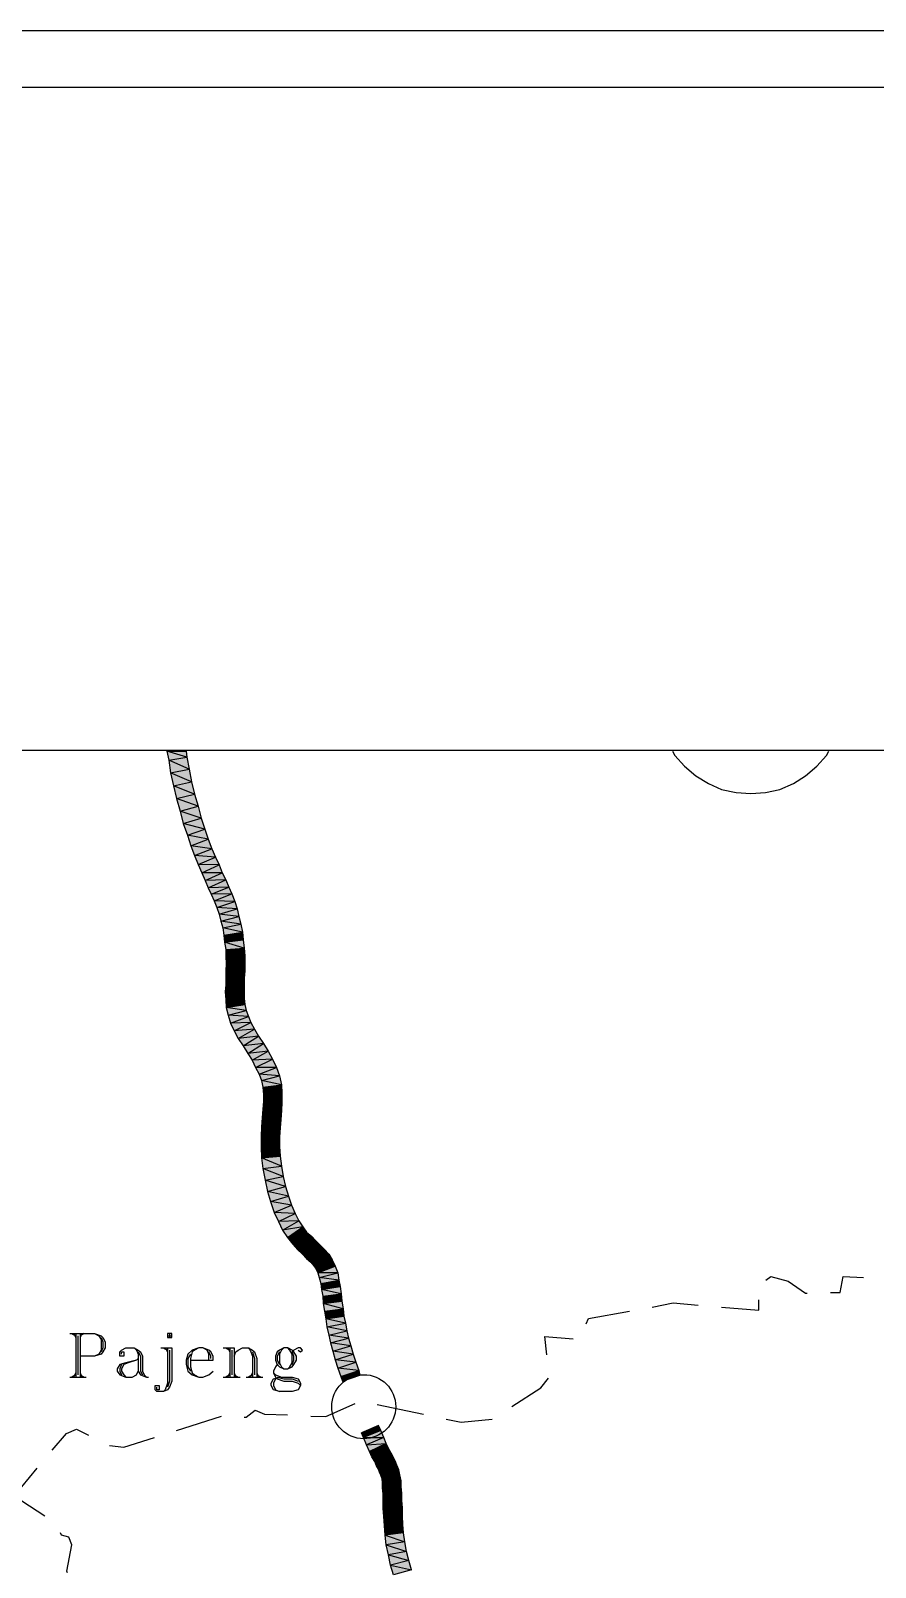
# Model space of a CAD drawing. Header units: millimetres. Extents: x 658 to 813, y 806 to 883.
# Drawn here: x 797.04 to 801.32, y 862.86 to 870.66 of the extents above; entities that cross this region are included whole.
import ezdxf

# ---------------------------------------------------------------- set-up
doc = ezdxf.new("R2010")
doc.units = ezdxf.units.MM
doc.header["$LTSCALE"] = 0.1
doc.linetypes.add('atContinuous2', pattern=[0])
for name, color, linetype in [('BANTU 1', 7, 'Continuous'), ('BATKAB', 7, 'Continuous'), ('KLEKTOR2', 7, 'Continuous'), ('LINK NAS BARU', 7, 'Continuous'), ('new', 255, 'Continuous'), ('SYMBOL', 7, 'Continuous'), ('TEXT', 8, 'Continuous'), ('zat_Mask_solid', 7, 'Continuous')]:
    doc.layers.add(name, color=color, linetype=linetype)

# ---------------------------------------------------------------- blocks, each defined once
blk = doc.blocks.new('LOKASI')
blk.add_lwpolyline([(20620.645, 3407.919), (20678.101, 3407.919), (20678.101, 3448.549), (20620.645, 3448.549)], close=True)
at = {"color": 7}
blk.add_lwpolyline([(20621.16, 3448.013), (20677.586, 3448.013), (20677.586, 3408.455), (20621.16, 3408.455)], close=True, dxfattribs=at)

msp = doc.modelspace()

# ---------------------------------------------------------------- hatches: boundary and pattern name
at = {"layer": 'KLEKTOR2'}
h = msp.add_hatch(color=7, dxfattribs=at)
h.paths.add_polyline_path([(797.7382, 866.9564), (797.8294, 866.9716), (797.729, 867.002)])
h.paths.add_polyline_path([(797.8294, 866.9716), (797.729, 867.002), (797.8263, 867.002)], flags=17)
h = msp.add_hatch(color=7, dxfattribs=at)
h.paths.add_polyline_path([(798.03, 865.9228), (798.1243, 865.9228), (798.027, 865.9593)], flags=16)
h.paths.add_polyline_path([(798.1243, 865.9228), (798.027, 865.9593), (798.1243, 865.9623)])
h = msp.add_hatch(color=7, dxfattribs=at)
h.paths.add_polyline_path([(798.027, 865.8894), (798.1243, 865.8863), (798.03, 865.9228)])
h.paths.add_polyline_path([(798.1243, 865.8863), (798.03, 865.9228), (798.1243, 865.9228)], flags=17)
h = msp.add_hatch(color=7, dxfattribs=at)
h.paths.add_polyline_path([(798.027, 865.8529), (798.1212, 865.8498), (798.027, 865.8894)], flags=17)
h.paths.add_polyline_path([(798.1212, 865.8498), (798.027, 865.8894), (798.1243, 865.8863)])
h = msp.add_hatch(color=7, dxfattribs=at)
h.paths.add_polyline_path([(798.027, 865.8164), (798.1212, 865.8134), (798.027, 865.8529)], flags=17)
h.paths.add_polyline_path([(798.1212, 865.8134), (798.027, 865.8529), (798.1212, 865.8498)], flags=17)
h = msp.add_hatch(color=7, dxfattribs=at)
h.paths.add_polyline_path([(798.0239, 865.7799), (798.1212, 865.7799), (798.027, 865.8164)])
h.paths.add_polyline_path([(798.1212, 865.7799), (798.027, 865.8164), (798.1212, 865.8134)], flags=17)
h = msp.add_hatch(color=7, dxfattribs=at)
h.paths.add_polyline_path([(798.027, 865.7404), (798.1212, 865.7465), (798.0239, 865.7799)])
h.paths.add_polyline_path([(798.1212, 865.7465), (798.0239, 865.7799), (798.1212, 865.7799)], flags=17)
h = msp.add_hatch(color=7, dxfattribs=at)
h.paths.add_polyline_path([(798.2185, 865.2236), (798.3127, 865.2205), (798.2185, 865.2601)], flags=17)
h.paths.add_polyline_path([(798.3127, 865.2205), (798.2185, 865.2601), (798.3127, 865.2661)])
h = msp.add_hatch(color=7, dxfattribs=at)
h.paths.add_polyline_path([(798.2063, 864.9925), (798.3006, 864.9956), (798.2063, 865.0473)])
h.paths.add_polyline_path([(798.3006, 864.9956), (798.2063, 865.0473), (798.3006, 865.0442)], flags=17)
for points in [[(798.3036, 864.9469), (798.2063, 864.9925), (798.3006, 864.9956)], [(798.2094, 864.9378), (798.3036, 864.9469), (798.2063, 864.9925)], [(798.3097, 864.8953), (798.2094, 864.9378), (798.3036, 864.9469)], [(798.2155, 864.8831), (798.3097, 864.8953), (798.2094, 864.9378)], [(798.3188, 864.8436), (798.2155, 864.8831), (798.3097, 864.8953)], [(798.2276, 864.8253), (798.3188, 864.8436), (798.2155, 864.8831)], [(798.331, 864.7919), (798.2276, 864.8253), (798.3188, 864.8436)], [(798.2398, 864.7676), (798.331, 864.7919), (798.2276, 864.8253)], [(798.3462, 864.7433), (798.2398, 864.7676), (798.331, 864.7919)], [(798.255, 864.7159), (798.3462, 864.7433), (798.2398, 864.7676)], [(798.3614, 864.6977), (798.255, 864.7159), (798.3462, 864.7433)], [(798.2732, 864.6612), (798.3614, 864.6977), (798.255, 864.7159)], [(798.3796, 864.6551), (798.2732, 864.6612), (798.3614, 864.6977)], [(798.2945, 864.6156), (798.3796, 864.6551), (798.2732, 864.6612)], [(798.3979, 864.6186), (798.2945, 864.6156), (798.3796, 864.6551)], [(798.3158, 864.57), (798.3979, 864.6186), (798.2945, 864.6156)], [(798.4191, 864.5882), (798.3158, 864.57), (798.3979, 864.6186)], [(798.3401, 864.5335), (798.4191, 864.5882), (798.3158, 864.57)], [(798.4374, 864.5609), (798.3401, 864.5335), (798.4191, 864.5882)], [(798.3675, 864.5001), (798.4374, 864.5609), (798.3401, 864.5335)], [(798.4617, 864.5396), (798.3675, 864.5001), (798.4374, 864.5609)], [(798.3918, 864.4727), (798.4617, 864.5396), (798.3675, 864.5001)], [(798.483, 864.5183), (798.3918, 864.4727), (798.4617, 864.5396)], [(798.4161, 864.4484), (798.483, 864.5183), (798.3918, 864.4727)], [(798.5043, 864.497), (798.4161, 864.4484), (798.483, 864.5183)], [(798.4374, 864.4271), (798.5043, 864.497), (798.4161, 864.4484)], [(798.5286, 864.4727), (798.4374, 864.4271), (798.5043, 864.497)], [(798.4587, 864.4089), (798.5286, 864.4727), (798.4374, 864.4271)], [(798.5499, 864.4484), (798.4587, 864.4089), (798.5286, 864.4727)], [(798.4739, 864.3906), (798.5499, 864.4484), (798.4587, 864.4089)], [(798.5681, 864.421), (798.4739, 864.3906), (798.5499, 864.4484)], [(798.486, 864.3724), (798.5681, 864.421), (798.4739, 864.3906)], [(798.5833, 864.3876), (798.486, 864.3724), (798.5681, 864.421)], [(798.4951, 864.3541), (798.5833, 864.3876), (798.486, 864.3724)], [(798.5955, 864.3541), (798.4951, 864.3541), (798.5833, 864.3876)], [(798.5012, 864.3298), (798.5955, 864.3541), (798.4951, 864.3541)], [(798.6015, 864.3177), (798.5012, 864.3298), (798.5955, 864.3541)], [(798.5103, 864.2994), (798.6015, 864.3177), (798.5012, 864.3298)], [(798.6076, 864.2842), (798.5103, 864.2994), (798.6015, 864.3177)], [(798.5134, 864.269), (798.6076, 864.2842), (798.5103, 864.2994)], [(798.6137, 864.2477), (798.5134, 864.269), (798.6076, 864.2842)], [(798.5195, 864.2356), (798.6137, 864.2477), (798.5134, 864.269)], [(798.6167, 864.2112), (798.5195, 864.2356), (798.6137, 864.2477)], [(798.5225, 864.1991), (798.6167, 864.2112), (798.5195, 864.2356)], [(798.6228, 864.1717), (798.5225, 864.1991), (798.6167, 864.2112)], [(798.5286, 864.1596), (798.6228, 864.1717), (798.5225, 864.1991)], [(798.6259, 864.1352), (798.5286, 864.1596), (798.6228, 864.1717)], [(798.5347, 864.12), (798.6259, 864.1352), (798.5286, 864.1596)], [(798.635, 864.0988), (798.5347, 864.12), (798.6259, 864.1352)], [(798.5407, 864.0805), (798.635, 864.0988), (798.5347, 864.12)], [(798.6411, 864.0592), (798.5407, 864.0805), (798.635, 864.0988)], [(798.5499, 864.038), (798.6411, 864.0592), (798.5407, 864.0805)], [(798.6502, 864.0228), (798.5499, 864.038), (798.6411, 864.0592)], [(798.559, 863.9984), (798.6502, 864.0228), (798.5499, 864.038)], [(798.6623, 863.9832), (798.559, 863.9984), (798.6502, 864.0228)], [(798.5711, 863.9559), (798.6623, 863.9832), (798.559, 863.9984)], [(798.6745, 863.9407), (798.5711, 863.9559), (798.6623, 863.9832)], [(798.5833, 863.9133), (798.6745, 863.9407), (798.5711, 863.9559)], [(798.6867, 863.9012), (798.5833, 863.9133), (798.6745, 863.9407)], [(798.5955, 863.8708), (798.6867, 863.9012), (798.5833, 863.9133)], [(798.7019, 863.8586), (798.5955, 863.8708), (798.6867, 863.9012)], [(798.6107, 863.8282), (798.7019, 863.8586), (798.5955, 863.8708)], [(798.7079, 863.8343), (798.6107, 863.8282), (798.7019, 863.8586)], [(798.6198, 863.8039), (798.7079, 863.8343), (798.6107, 863.8282)], [(798.8022, 863.5789), (798.7171, 863.5424), (798.8143, 863.5546)], [(798.7171, 863.5424), (798.8143, 863.5546), (798.7262, 863.5181)], [(798.8143, 863.5546), (798.7262, 863.5181), (798.8295, 863.5181)], [(798.7262, 863.5181), (798.8295, 863.5181), (798.7414, 863.4816)], [(798.8295, 863.5181), (798.7414, 863.4816), (798.8417, 863.4877)], [(798.7414, 863.4816), (798.8417, 863.4877), (798.7566, 863.4482)], [(798.8417, 863.4877), (798.7566, 863.4482), (798.8539, 863.4634)], [(798.7566, 863.4482), (798.8539, 863.4634), (798.7687, 863.4208)], [(798.8539, 863.4634), (798.7687, 863.4208), (798.866, 863.4391)], [(798.7687, 863.4208), (798.866, 863.4391), (798.7839, 863.3965)], [(798.866, 863.4391), (798.7839, 863.3965), (798.8782, 863.4178)], [(798.7839, 863.3965), (798.8782, 863.4178), (798.7931, 863.3752)], [(798.8782, 863.4178), (798.7931, 863.3752), (798.8873, 863.3996)], [(798.7931, 863.3752), (798.8873, 863.3996), (798.8022, 863.357)], [(798.8873, 863.3996), (798.8022, 863.357), (798.8964, 863.3783)], [(798.8022, 863.357), (798.8964, 863.3783), (798.8083, 863.3418)], [(798.8964, 863.3783), (798.8083, 863.3418), (798.9055, 863.354)], [(798.8083, 863.3418), (798.9055, 863.354), (798.8143, 863.3266)], [(798.9055, 863.354), (798.8143, 863.3266), (798.9116, 863.3296)], [(798.8143, 863.3266), (798.9116, 863.3296), (798.8204, 863.3084)], [(798.9116, 863.3296), (798.8204, 863.3084), (798.9177, 863.2992)], [(798.8204, 863.3084), (798.9177, 863.2992), (798.8235, 863.2901)], [(798.9177, 863.2992), (798.8235, 863.2901), (798.9177, 863.2688)], [(798.8235, 863.2901), (798.9177, 863.2688), (798.8235, 863.2628)], [(798.9177, 863.2688), (798.8235, 863.2628), (798.9207, 863.2354)], [(798.8235, 863.2628), (798.9207, 863.2354), (798.8265, 863.2324)], [(798.9207, 863.2354), (798.8265, 863.2324), (798.9207, 863.1989)], [(798.8265, 863.2324), (798.9207, 863.1989), (798.8265, 863.1959)], [(798.9207, 863.1989), (798.8265, 863.1959), (798.9238, 863.1624)], [(798.8265, 863.1959), (798.9238, 863.1624), (798.8265, 863.1594)], [(798.9238, 863.1624), (798.8265, 863.1594), (798.9238, 863.1199)], [(798.8265, 863.1594), (798.9238, 863.1199), (798.8295, 863.1168)], [(798.9238, 863.1199), (798.8295, 863.1168), (798.9268, 863.0773)], [(798.8295, 863.1168), (798.9268, 863.0773), (798.8326, 863.0712)], [(798.9268, 863.0773), (798.8326, 863.0712), (798.9299, 863.0347)], [(798.8326, 863.0712), (798.9299, 863.0347), (798.8356, 863.0226)], [(798.9299, 863.0347), (798.8356, 863.0226), (798.9359, 862.9891)], [(798.8356, 863.0226), (798.9359, 862.9891), (798.8417, 862.9739)], [(798.9359, 862.9891), (798.8417, 862.9739), (798.9451, 862.9405)], [(798.8417, 862.9739), (798.9451, 862.9405), (798.8539, 862.9223)], [(798.9451, 862.9405), (798.8539, 862.9223), (798.9572, 862.8949)], [(798.8539, 862.9223), (798.9572, 862.8949), (798.863, 862.8706)], [(798.9572, 862.8949), (798.863, 862.8706), (798.9694, 862.8463)], [(798.863, 862.8706), (798.9694, 862.8463), (798.8782, 862.8219)]]:
    msp.add_hatch(color=7, dxfattribs=at).paths.add_polyline_path(points)
at = {"layer": 'zat_Mask_solid'}
for points in [[(797.8415, 866.9108), (797.7382, 866.9564), (797.8294, 866.9716)], [(797.7473, 866.8926), (797.8415, 866.9108), (797.7382, 866.9564)], [(797.8537, 866.847), (797.7473, 866.8926), (797.8415, 866.9108)], [(797.7625, 866.8257), (797.8537, 866.847), (797.7473, 866.8926)], [(797.8689, 866.7831), (797.7625, 866.8257), (797.8537, 866.847)], [(797.7777, 866.7619), (797.8689, 866.7831), (797.7625, 866.8257)], [(797.8871, 866.7223), (797.7777, 866.7619), (797.8689, 866.7831)], [(797.7959, 866.698), (797.8871, 866.7223), (797.7777, 866.7619)], [(797.9023, 866.6615), (797.7959, 866.698), (797.8871, 866.7223)], [(797.8111, 866.6342), (797.9023, 866.6615), (797.7959, 866.698)], [(797.9206, 866.6068), (797.8111, 866.6342), (797.9023, 866.6615)], [(797.8324, 866.5764), (797.9206, 866.6068), (797.8111, 866.6342)], [(797.9388, 866.5551), (797.8324, 866.5764), (797.9206, 866.6068)], [(797.8507, 866.5217), (797.9388, 866.5551), (797.8324, 866.5764)], [(797.9571, 866.5065), (797.8507, 866.5217), (797.9388, 866.5551)], [(797.8689, 866.473), (797.9571, 866.5065), (797.8507, 866.5217)], [(797.9753, 866.4639), (797.8689, 866.473), (797.9571, 866.5065)], [(797.8871, 866.4274), (797.9753, 866.4639), (797.8689, 866.473)], [(797.9935, 866.4244), (797.8871, 866.4274), (797.9753, 866.4639)], [(797.9054, 866.3849), (797.9935, 866.4244), (797.8871, 866.4274)], [(798.0087, 866.3849), (797.9054, 866.3849), (797.9935, 866.4244)], [(797.9236, 866.3454), (798.0087, 866.3849), (797.9054, 866.3849)], [(798.027, 866.3484), (797.9236, 866.3454), (798.0087, 866.3849)], [(797.9388, 866.3089), (798.027, 866.3484), (797.9236, 866.3454)], [(798.0422, 866.3119), (797.9388, 866.3089), (798.027, 866.3484)], [(797.954, 866.2754), (798.0422, 866.3119), (797.9388, 866.3089)], [(798.0574, 866.2785), (797.954, 866.2754), (798.0422, 866.3119)], [(797.9692, 866.242), (798.0574, 866.2785), (797.954, 866.2754)], [(798.0726, 866.239), (797.9692, 866.242), (798.0574, 866.2785)], [(797.9814, 866.2086), (798.0726, 866.239), (797.9692, 866.242)], [(798.0847, 866.2025), (797.9814, 866.2086), (798.0726, 866.239)], [(797.9935, 866.1751), (798.0847, 866.2025), (797.9814, 866.2086)], [(798.0939, 866.163), (797.9935, 866.1751), (798.0847, 866.2025)], [(798.0027, 866.1386), (798.0939, 866.163), (797.9935, 866.1751)], [(798.103, 866.1234), (798.0027, 866.1386), (798.0939, 866.163)], [(798.0118, 866.1052), (798.103, 866.1234), (798.0027, 866.1386)], [(798.1121, 866.0839), (798.0118, 866.1052), (798.103, 866.1234)], [(798.0179, 866.0687), (798.1121, 866.0839), (798.0118, 866.1052)], [(798.1151, 866.0444), (798.0179, 866.0687), (798.1121, 866.0839)], [(798.0209, 866.0322), (798.1151, 866.0444), (798.0179, 866.0687)], [(798.1212, 866.0018), (798.0209, 866.0322), (798.1151, 866.0444)], [(798.027, 865.9958), (798.1212, 866.0018), (798.0209, 866.0322)], [(798.1243, 865.9623), (798.027, 865.9958), (798.1212, 866.0018)], [(798.027, 865.9593), (798.1243, 865.9623), (798.027, 865.9958)], [(798.1243, 865.7161), (798.027, 865.7404), (798.1212, 865.7465)], [(798.03, 865.7009), (798.1243, 865.7161), (798.027, 865.7404)], [(798.1303, 865.6857), (798.03, 865.7009), (798.1243, 865.7161)], [(798.0391, 865.6614), (798.1303, 865.6857), (798.03, 865.7009)], [(798.1425, 865.6553), (798.0391, 865.6614), (798.1303, 865.6857)], [(798.0513, 865.6218), (798.1425, 865.6553), (798.0391, 865.6614)], [(798.1547, 865.6249), (798.0513, 865.6218), (798.1425, 865.6553)], [(798.0695, 865.5823), (798.1547, 865.6249), (798.0513, 865.6218)], [(798.1729, 865.5914), (798.0695, 865.5823), (798.1547, 865.6249)], [(798.0908, 865.5428), (798.1729, 865.5914), (798.0695, 865.5823)], [(798.1942, 865.555), (798.0908, 865.5428), (798.1729, 865.5914)], [(798.1151, 865.5063), (798.1942, 865.555), (798.0908, 865.5428)], [(798.2185, 865.5185), (798.1151, 865.5063), (798.1942, 865.555)], [(798.1395, 865.4668), (798.2185, 865.5185), (798.1151, 865.5063)], [(798.2428, 865.479), (798.1395, 865.4668), (798.2185, 865.5185)], [(798.1607, 865.4333), (798.2428, 865.479), (798.1395, 865.4668)], [(798.2641, 865.4394), (798.1607, 865.4333), (798.2428, 865.479)], [(798.179, 865.3969), (798.2641, 865.4394), (798.1607, 865.4333)], [(798.2854, 865.3969), (798.179, 865.3969), (798.2641, 865.4394)], [(798.1972, 865.3634), (798.2854, 865.3969), (798.179, 865.3969)], [(798.3006, 865.3543), (798.1972, 865.3634), (798.2854, 865.3969)], [(798.2094, 865.33), (798.3006, 865.3543), (798.1972, 865.3634)], [(798.3097, 865.3087), (798.2094, 865.33), (798.3006, 865.3543)], [(798.2155, 865.2965), (798.3097, 865.3087), (798.2094, 865.33)], [(798.3127, 865.2661), (798.2155, 865.2965), (798.3097, 865.3087)], [(798.2185, 865.2601), (798.3127, 865.2661), (798.2155, 865.2965)], [(798.2124, 865.1415), (798.3067, 865.1324), (798.2155, 865.1841)], [(798.2155, 865.1841), (798.3097, 865.178), (798.2185, 865.2236)], [(798.3067, 865.1324), (798.2155, 865.1841), (798.3097, 865.178)], [(798.3097, 865.178), (798.2185, 865.2236), (798.3127, 865.2205)], [(798.2063, 865.0473), (798.3006, 865.0442), (798.2094, 865.0959)], [(798.2094, 865.0959), (798.3036, 865.0898), (798.2124, 865.1415)], [(798.3006, 865.0442), (798.2094, 865.0959), (798.3036, 865.0898)], [(798.3036, 865.0898), (798.2124, 865.1415), (798.3067, 865.1324)]]:
    msp.add_hatch(color=7, dxfattribs=at).paths.add_polyline_path(points)

# ---------------------------------------------------------------- linework, layer by layer
at = {"layer": 'BANTU 1', "color": 7}
msp.add_lwpolyline([(790.4998, 851.9933), (807.3782, 851.9933), (807.3782, 867.0051), (790.4998, 867.0051), (790.4998, 851.9933)], dxfattribs=at)
at = {"layer": 'BATKAB', "color": 7}
for points in [[(800.7691, 864.3177), (800.7934, 864.3359), (800.8816, 864.3116), (800.9697, 864.2508), (800.9789, 864.2508)], [(801.0974, 864.2538), (801.1461, 864.2538), (801.1613, 864.3359), (801.2646, 864.3298)], [(800.5441, 864.1808), (800.7326, 864.1656), (800.7326, 864.2173)], [(799.8571, 864.0957), (799.8692, 864.1231), (800.076, 864.1596)], [(800.1915, 864.1808), (800.2979, 864.2021), (800.4256, 864.19)], [(799.6564, 863.9376), (799.6473, 864.0319), (799.7902, 864.0197)], [(799.4801, 863.6762), (799.626, 863.7704), (799.6656, 863.8191)], [(798.4587, 863.6276), (798.5347, 863.6245), (798.6836, 863.6914)], [(798.7961, 863.6853), (799.0302, 863.6367)], [(797.7777, 863.5546), (798.0057, 863.6276)], [(798.1212, 863.6215), (798.1303, 863.6215), (798.1759, 863.658), (798.2246, 863.6367), (798.3401, 863.6336)], [(799.1457, 863.6124), (799.2217, 863.5972), (799.3798, 863.6124)], [(797.1454, 863.4543), (797.2183, 863.5394), (797.27, 863.5607), (797.3308, 863.5303)], [(797.4372, 863.4786), (797.5102, 863.4695), (797.6652, 863.5181)], [(796.9538, 863.2202), (797.0694, 863.3631)], [(797.1089, 863.1199), (796.9538, 863.2202)], [(797.2244, 862.8311), (797.2214, 862.8402), (797.2457, 862.9739), (797.2305, 863.0135), (797.194, 863.0226), (797.1879, 863.0347)]]:
    msp.add_lwpolyline(points, dxfattribs=at)
at = {"layer": 'KLEKTOR2', "color": 7}
for points in [[(797.7382, 866.9564), (797.8294, 866.9716), (797.729, 867.002), (797.7382, 866.9564)], [(797.8294, 866.9716), (797.729, 867.002), (797.8263, 867.002), (797.8294, 866.9716)], [(797.8415, 866.9108), (797.7382, 866.9564), (797.8294, 866.9716), (797.8415, 866.9108)], [(797.7473, 866.8926), (797.8415, 866.9108), (797.7382, 866.9564), (797.7473, 866.8926)], [(797.8537, 866.847), (797.7473, 866.8926), (797.8415, 866.9108), (797.8537, 866.847)], [(797.7625, 866.8257), (797.8537, 866.847), (797.7473, 866.8926), (797.7625, 866.8257)], [(797.8689, 866.7831), (797.7625, 866.8257), (797.8537, 866.847), (797.8689, 866.7831)], [(797.7777, 866.7619), (797.8689, 866.7831), (797.7625, 866.8257), (797.7777, 866.7619)], [(797.8871, 866.7223), (797.7777, 866.7619), (797.8689, 866.7831), (797.8871, 866.7223)], [(797.7959, 866.698), (797.8871, 866.7223), (797.7777, 866.7619), (797.7959, 866.698)], [(797.9023, 866.6615), (797.7959, 866.698), (797.8871, 866.7223), (797.9023, 866.6615)], [(797.8111, 866.6342), (797.9023, 866.6615), (797.7959, 866.698), (797.8111, 866.6342)], [(797.9206, 866.6068), (797.8111, 866.6342), (797.9023, 866.6615), (797.9206, 866.6068)], [(797.8324, 866.5764), (797.9206, 866.6068), (797.8111, 866.6342), (797.8324, 866.5764)], [(797.9388, 866.5551), (797.8324, 866.5764), (797.9206, 866.6068), (797.9388, 866.5551)], [(797.8507, 866.5217), (797.9388, 866.5551), (797.8324, 866.5764), (797.8507, 866.5217)], [(797.9571, 866.5065), (797.8507, 866.5217), (797.9388, 866.5551), (797.9571, 866.5065)], [(797.8689, 866.473), (797.9571, 866.5065), (797.8507, 866.5217), (797.8689, 866.473)], [(797.9753, 866.4639), (797.8689, 866.473), (797.9571, 866.5065), (797.9753, 866.4639)], [(797.8871, 866.4274), (797.9753, 866.4639), (797.8689, 866.473), (797.8871, 866.4274)], [(797.9935, 866.4244), (797.8871, 866.4274), (797.9753, 866.4639), (797.9935, 866.4244)], [(797.9054, 866.3849), (797.9935, 866.4244), (797.8871, 866.4274), (797.9054, 866.3849)], [(798.0087, 866.3849), (797.9054, 866.3849), (797.9935, 866.4244), (798.0087, 866.3849)], [(797.9236, 866.3454), (798.0087, 866.3849), (797.9054, 866.3849), (797.9236, 866.3454)], [(798.027, 866.3484), (797.9236, 866.3454), (798.0087, 866.3849), (798.027, 866.3484)], [(797.9388, 866.3089), (798.027, 866.3484), (797.9236, 866.3454), (797.9388, 866.3089)], [(798.0422, 866.3119), (797.9388, 866.3089), (798.027, 866.3484), (798.0422, 866.3119)], [(797.954, 866.2754), (798.0422, 866.3119), (797.9388, 866.3089), (797.954, 866.2754)], [(798.0574, 866.2785), (797.954, 866.2754), (798.0422, 866.3119), (798.0574, 866.2785)], [(797.9692, 866.242), (798.0574, 866.2785), (797.954, 866.2754), (797.9692, 866.242)], [(798.0726, 866.239), (797.9692, 866.242), (798.0574, 866.2785), (798.0726, 866.239)], [(797.9814, 866.2086), (798.0726, 866.239), (797.9692, 866.242), (797.9814, 866.2086)], [(798.0847, 866.2025), (797.9814, 866.2086), (798.0726, 866.239), (798.0847, 866.2025)], [(797.9935, 866.1751), (798.0847, 866.2025), (797.9814, 866.2086), (797.9935, 866.1751)], [(798.0939, 866.163), (797.9935, 866.1751), (798.0847, 866.2025), (798.0939, 866.163)], [(798.0027, 866.1386), (798.0939, 866.163), (797.9935, 866.1751), (798.0027, 866.1386)], [(798.103, 866.1234), (798.0027, 866.1386), (798.0939, 866.163), (798.103, 866.1234)], [(798.0118, 866.1052), (798.103, 866.1234), (798.0027, 866.1386), (798.0118, 866.1052)], [(798.1121, 866.0839), (798.0118, 866.1052), (798.103, 866.1234), (798.1121, 866.0839)], [(798.0179, 866.0687), (798.1121, 866.0839), (798.0118, 866.1052), (798.0179, 866.0687)], [(798.1151, 866.0444), (798.0179, 866.0687), (798.1121, 866.0839), (798.1151, 866.0444)], [(798.0209, 866.0322), (798.1151, 866.0444), (798.0179, 866.0687), (798.0209, 866.0322)], [(798.1212, 866.0018), (798.0209, 866.0322), (798.1151, 866.0444), (798.1212, 866.0018)], [(798.027, 865.9958), (798.1212, 866.0018), (798.0209, 866.0322), (798.027, 865.9958)], [(798.1243, 865.9623), (798.027, 865.9958), (798.1212, 866.0018), (798.1243, 865.9623)], [(798.027, 865.9593), (798.1243, 865.9623), (798.027, 865.9958), (798.027, 865.9593)], [(798.1243, 865.9228), (798.027, 865.9593), (798.1243, 865.9623), (798.1243, 865.9228)], [(798.03, 865.9228), (798.1243, 865.9228), (798.027, 865.9593), (798.03, 865.9228)], [(798.027, 865.8894), (798.1243, 865.8863), (798.03, 865.9228), (798.027, 865.8894)], [(798.027, 865.8529), (798.1212, 865.8498), (798.027, 865.8894), (798.027, 865.8529)], [(798.1212, 865.8498), (798.027, 865.8894), (798.1243, 865.8863), (798.1212, 865.8498)], [(798.027, 865.8164), (798.1212, 865.8134), (798.027, 865.8529), (798.027, 865.8164)], [(798.1212, 865.8134), (798.027, 865.8529), (798.1212, 865.8498), (798.1212, 865.8134)], [(798.1243, 865.8863), (798.03, 865.9228), (798.1243, 865.9228), (798.1243, 865.8863)], [(798.0239, 865.7799), (798.1212, 865.7799), (798.027, 865.8164), (798.0239, 865.7799)], [(798.027, 865.7404), (798.1212, 865.7465), (798.0239, 865.7799), (798.027, 865.7404)], [(798.1212, 865.7465), (798.0239, 865.7799), (798.1212, 865.7799), (798.1212, 865.7465)], [(798.1212, 865.7799), (798.027, 865.8164), (798.1212, 865.8134), (798.1212, 865.7799)], [(798.1243, 865.7161), (798.027, 865.7404), (798.1212, 865.7465), (798.1243, 865.7161)], [(798.03, 865.7009), (798.1243, 865.7161), (798.027, 865.7404), (798.03, 865.7009)], [(798.1303, 865.6857), (798.03, 865.7009), (798.1243, 865.7161), (798.1303, 865.6857)], [(798.0391, 865.6614), (798.1303, 865.6857), (798.03, 865.7009), (798.0391, 865.6614)], [(798.1425, 865.6553), (798.0391, 865.6614), (798.1303, 865.6857), (798.1425, 865.6553)], [(798.0513, 865.6218), (798.1425, 865.6553), (798.0391, 865.6614), (798.0513, 865.6218)], [(798.1547, 865.6249), (798.0513, 865.6218), (798.1425, 865.6553), (798.1547, 865.6249)], [(798.0695, 865.5823), (798.1547, 865.6249), (798.0513, 865.6218), (798.0695, 865.5823)], [(798.1729, 865.5914), (798.0695, 865.5823), (798.1547, 865.6249), (798.1729, 865.5914)], [(798.0908, 865.5428), (798.1729, 865.5914), (798.0695, 865.5823), (798.0908, 865.5428)], [(798.1942, 865.555), (798.0908, 865.5428), (798.1729, 865.5914), (798.1942, 865.555)], [(798.1151, 865.5063), (798.1942, 865.555), (798.0908, 865.5428), (798.1151, 865.5063)], [(798.2185, 865.5185), (798.1151, 865.5063), (798.1942, 865.555), (798.2185, 865.5185)], [(798.1395, 865.4668), (798.2185, 865.5185), (798.1151, 865.5063), (798.1395, 865.4668)], [(798.2428, 865.479), (798.1395, 865.4668), (798.2185, 865.5185), (798.2428, 865.479)], [(798.1607, 865.4333), (798.2428, 865.479), (798.1395, 865.4668), (798.1607, 865.4333)], [(798.2641, 865.4394), (798.1607, 865.4333), (798.2428, 865.479), (798.2641, 865.4394)], [(798.179, 865.3969), (798.2641, 865.4394), (798.1607, 865.4333), (798.179, 865.3969)], [(798.2854, 865.3969), (798.179, 865.3969), (798.2641, 865.4394), (798.2854, 865.3969)], [(798.1972, 865.3634), (798.2854, 865.3969), (798.179, 865.3969), (798.1972, 865.3634)], [(798.3006, 865.3543), (798.1972, 865.3634), (798.2854, 865.3969), (798.3006, 865.3543)], [(798.2094, 865.33), (798.3006, 865.3543), (798.1972, 865.3634), (798.2094, 865.33)], [(798.3097, 865.3087), (798.2094, 865.33), (798.3006, 865.3543), (798.3097, 865.3087)], [(798.2155, 865.2965), (798.3097, 865.3087), (798.2094, 865.33), (798.2155, 865.2965)], [(798.3127, 865.2661), (798.2155, 865.2965), (798.3097, 865.3087), (798.3127, 865.2661)], [(798.2185, 865.2601), (798.3127, 865.2661), (798.2155, 865.2965), (798.2185, 865.2601)], [(798.3127, 865.2205), (798.2185, 865.2601), (798.3127, 865.2661), (798.3127, 865.2205)], [(798.2185, 865.2236), (798.3127, 865.2205), (798.2185, 865.2601), (798.2185, 865.2236)], [(798.2124, 865.1415), (798.3067, 865.1324), (798.2155, 865.1841), (798.2124, 865.1415)], [(798.2155, 865.1841), (798.3097, 865.178), (798.2185, 865.2236), (798.2155, 865.1841)], [(798.3067, 865.1324), (798.2155, 865.1841), (798.3097, 865.178), (798.3067, 865.1324)], [(798.3097, 865.178), (798.2185, 865.2236), (798.3127, 865.2205), (798.3097, 865.178)], [(798.2063, 865.0473), (798.3006, 865.0442), (798.2094, 865.0959), (798.2063, 865.0473)], [(798.2094, 865.0959), (798.3036, 865.0898), (798.2124, 865.1415), (798.2094, 865.0959)], [(798.3006, 865.0442), (798.2094, 865.0959), (798.3036, 865.0898), (798.3006, 865.0442)], [(798.3036, 865.0898), (798.2124, 865.1415), (798.3067, 865.1324), (798.3036, 865.0898)], [(798.2063, 864.9925), (798.3006, 864.9956), (798.2063, 865.0473), (798.2063, 864.9925)], [(798.3006, 864.9956), (798.2063, 865.0473), (798.3006, 865.0442), (798.3006, 864.9956)], [(798.3036, 864.9469), (798.2063, 864.9925), (798.3006, 864.9956), (798.3036, 864.9469)], [(798.2094, 864.9378), (798.3036, 864.9469), (798.2063, 864.9925), (798.2094, 864.9378)], [(798.3097, 864.8953), (798.2094, 864.9378), (798.3036, 864.9469), (798.3097, 864.8953)], [(798.2155, 864.8831), (798.3097, 864.8953), (798.2094, 864.9378), (798.2155, 864.8831)], [(798.3188, 864.8436), (798.2155, 864.8831), (798.3097, 864.8953), (798.3188, 864.8436)], [(798.2276, 864.8253), (798.3188, 864.8436), (798.2155, 864.8831), (798.2276, 864.8253)], [(798.331, 864.7919), (798.2276, 864.8253), (798.3188, 864.8436), (798.331, 864.7919)], [(798.2398, 864.7676), (798.331, 864.7919), (798.2276, 864.8253), (798.2398, 864.7676)], [(798.3462, 864.7433), (798.2398, 864.7676), (798.331, 864.7919), (798.3462, 864.7433)], [(798.255, 864.7159), (798.3462, 864.7433), (798.2398, 864.7676), (798.255, 864.7159)], [(798.3614, 864.6977), (798.255, 864.7159), (798.3462, 864.7433), (798.3614, 864.6977)], [(798.2732, 864.6612), (798.3614, 864.6977), (798.255, 864.7159), (798.2732, 864.6612)], [(798.3796, 864.6551), (798.2732, 864.6612), (798.3614, 864.6977), (798.3796, 864.6551)], [(798.2945, 864.6156), (798.3796, 864.6551), (798.2732, 864.6612), (798.2945, 864.6156)], [(798.3979, 864.6186), (798.2945, 864.6156), (798.3796, 864.6551), (798.3979, 864.6186)], [(798.3158, 864.57), (798.3979, 864.6186), (798.2945, 864.6156), (798.3158, 864.57)], [(798.4191, 864.5882), (798.3158, 864.57), (798.3979, 864.6186), (798.4191, 864.5882)], [(798.3401, 864.5335), (798.4191, 864.5882), (798.3158, 864.57), (798.3401, 864.5335)], [(798.4374, 864.5609), (798.3401, 864.5335), (798.4191, 864.5882), (798.4374, 864.5609)], [(798.3675, 864.5001), (798.4374, 864.5609), (798.3401, 864.5335), (798.3675, 864.5001)], [(798.4617, 864.5396), (798.3675, 864.5001), (798.4374, 864.5609), (798.4617, 864.5396)], [(798.3918, 864.4727), (798.4617, 864.5396), (798.3675, 864.5001), (798.3918, 864.4727)], [(798.483, 864.5183), (798.3918, 864.4727), (798.4617, 864.5396), (798.483, 864.5183)], [(798.4161, 864.4484), (798.483, 864.5183), (798.3918, 864.4727), (798.4161, 864.4484)], [(798.5043, 864.497), (798.4161, 864.4484), (798.483, 864.5183), (798.5043, 864.497)], [(798.4374, 864.4271), (798.5043, 864.497), (798.4161, 864.4484), (798.4374, 864.4271)], [(798.5286, 864.4727), (798.4374, 864.4271), (798.5043, 864.497), (798.5286, 864.4727)], [(798.4587, 864.4089), (798.5286, 864.4727), (798.4374, 864.4271), (798.4587, 864.4089)], [(798.5499, 864.4484), (798.4587, 864.4089), (798.5286, 864.4727), (798.5499, 864.4484)], [(798.4739, 864.3906), (798.5499, 864.4484), (798.4587, 864.4089), (798.4739, 864.3906)], [(798.5681, 864.421), (798.4739, 864.3906), (798.5499, 864.4484), (798.5681, 864.421)], [(798.486, 864.3724), (798.5681, 864.421), (798.4739, 864.3906), (798.486, 864.3724)], [(798.5833, 864.3876), (798.486, 864.3724), (798.5681, 864.421), (798.5833, 864.3876)], [(798.4951, 864.3541), (798.5833, 864.3876), (798.486, 864.3724), (798.4951, 864.3541)], [(798.5955, 864.3541), (798.4951, 864.3541), (798.5833, 864.3876), (798.5955, 864.3541)], [(798.5012, 864.3298), (798.5955, 864.3541), (798.4951, 864.3541), (798.5012, 864.3298)], [(798.6015, 864.3177), (798.5012, 864.3298), (798.5955, 864.3541), (798.6015, 864.3177)], [(798.5103, 864.2994), (798.6015, 864.3177), (798.5012, 864.3298), (798.5103, 864.2994)], [(798.6076, 864.2842), (798.5103, 864.2994), (798.6015, 864.3177), (798.6076, 864.2842)], [(798.5134, 864.269), (798.6076, 864.2842), (798.5103, 864.2994), (798.5134, 864.269)], [(798.6137, 864.2477), (798.5134, 864.269), (798.6076, 864.2842), (798.6137, 864.2477)], [(798.5195, 864.2356), (798.6137, 864.2477), (798.5134, 864.269), (798.5195, 864.2356)], [(798.6167, 864.2112), (798.5195, 864.2356), (798.6137, 864.2477), (798.6167, 864.2112)], [(798.5225, 864.1991), (798.6167, 864.2112), (798.5195, 864.2356), (798.5225, 864.1991)], [(798.6228, 864.1717), (798.5225, 864.1991), (798.6167, 864.2112), (798.6228, 864.1717)], [(798.5286, 864.1596), (798.6228, 864.1717), (798.5225, 864.1991), (798.5286, 864.1596)], [(798.6259, 864.1352), (798.5286, 864.1596), (798.6228, 864.1717), (798.6259, 864.1352)], [(798.5347, 864.12), (798.6259, 864.1352), (798.5286, 864.1596), (798.5347, 864.12)], [(798.635, 864.0988), (798.5347, 864.12), (798.6259, 864.1352), (798.635, 864.0988)], [(798.5407, 864.0805), (798.635, 864.0988), (798.5347, 864.12), (798.5407, 864.0805)], [(798.6411, 864.0592), (798.5407, 864.0805), (798.635, 864.0988), (798.6411, 864.0592)], [(798.5499, 864.038), (798.6411, 864.0592), (798.5407, 864.0805), (798.5499, 864.038)], [(798.6502, 864.0228), (798.5499, 864.038), (798.6411, 864.0592), (798.6502, 864.0228)], [(798.559, 863.9984), (798.6502, 864.0228), (798.5499, 864.038), (798.559, 863.9984)], [(798.6623, 863.9832), (798.559, 863.9984), (798.6502, 864.0228), (798.6623, 863.9832)], [(798.5711, 863.9559), (798.6623, 863.9832), (798.559, 863.9984), (798.5711, 863.9559)], [(798.6745, 863.9407), (798.5711, 863.9559), (798.6623, 863.9832), (798.6745, 863.9407)], [(798.5833, 863.9133), (798.6745, 863.9407), (798.5711, 863.9559), (798.5833, 863.9133)], [(798.6867, 863.9012), (798.5833, 863.9133), (798.6745, 863.9407), (798.6867, 863.9012)], [(798.5955, 863.8708), (798.6867, 863.9012), (798.5833, 863.9133), (798.5955, 863.8708)], [(798.7019, 863.8586), (798.5955, 863.8708), (798.6867, 863.9012), (798.7019, 863.8586)], [(798.6107, 863.8282), (798.7019, 863.8586), (798.5955, 863.8708), (798.6107, 863.8282)], [(798.7079, 863.8343), (798.6107, 863.8282), (798.7019, 863.8586), (798.7079, 863.8343)], [(798.6198, 863.8039), (798.7079, 863.8343), (798.6107, 863.8282), (798.6198, 863.8039)], [(798.8022, 863.5789), (798.7171, 863.5424), (798.8143, 863.5546), (798.8022, 863.5789)], [(798.7171, 863.5424), (798.8143, 863.5546), (798.7262, 863.5181), (798.7171, 863.5424)], [(798.8143, 863.5546), (798.7262, 863.5181), (798.8295, 863.5181), (798.8143, 863.5546)], [(798.7262, 863.5181), (798.8295, 863.5181), (798.7414, 863.4816), (798.7262, 863.5181)], [(798.8295, 863.5181), (798.7414, 863.4816), (798.8417, 863.4877), (798.8295, 863.5181)], [(798.7414, 863.4816), (798.8417, 863.4877), (798.7566, 863.4482), (798.7414, 863.4816)], [(798.8417, 863.4877), (798.7566, 863.4482), (798.8539, 863.4634), (798.8417, 863.4877)], [(798.7566, 863.4482), (798.8539, 863.4634), (798.7687, 863.4208), (798.7566, 863.4482)], [(798.8539, 863.4634), (798.7687, 863.4208), (798.866, 863.4391), (798.8539, 863.4634)], [(798.7687, 863.4208), (798.866, 863.4391), (798.7839, 863.3965), (798.7687, 863.4208)], [(798.866, 863.4391), (798.7839, 863.3965), (798.8782, 863.4178), (798.866, 863.4391)], [(798.7839, 863.3965), (798.8782, 863.4178), (798.7931, 863.3752), (798.7839, 863.3965)], [(798.8782, 863.4178), (798.7931, 863.3752), (798.8873, 863.3996), (798.8782, 863.4178)], [(798.7931, 863.3752), (798.8873, 863.3996), (798.8022, 863.357), (798.7931, 863.3752)], [(798.8873, 863.3996), (798.8022, 863.357), (798.8964, 863.3783), (798.8873, 863.3996)], [(798.8022, 863.357), (798.8964, 863.3783), (798.8083, 863.3418), (798.8022, 863.357)], [(798.8964, 863.3783), (798.8083, 863.3418), (798.9055, 863.354), (798.8964, 863.3783)], [(798.8083, 863.3418), (798.9055, 863.354), (798.8143, 863.3266), (798.8083, 863.3418)], [(798.9055, 863.354), (798.8143, 863.3266), (798.9116, 863.3296), (798.9055, 863.354)], [(798.8143, 863.3266), (798.9116, 863.3296), (798.8204, 863.3084), (798.8143, 863.3266)], [(798.9116, 863.3296), (798.8204, 863.3084), (798.9177, 863.2992), (798.9116, 863.3296)], [(798.8204, 863.3084), (798.9177, 863.2992), (798.8235, 863.2901), (798.8204, 863.3084)], [(798.9177, 863.2992), (798.8235, 863.2901), (798.9177, 863.2688), (798.9177, 863.2992)], [(798.8235, 863.2901), (798.9177, 863.2688), (798.8235, 863.2628), (798.8235, 863.2901)], [(798.9177, 863.2688), (798.8235, 863.2628), (798.9207, 863.2354), (798.9177, 863.2688)], [(798.8235, 863.2628), (798.9207, 863.2354), (798.8265, 863.2324), (798.8235, 863.2628)], [(798.9207, 863.2354), (798.8265, 863.2324), (798.9207, 863.1989), (798.9207, 863.2354)], [(798.8265, 863.2324), (798.9207, 863.1989), (798.8265, 863.1959), (798.8265, 863.2324)], [(798.9207, 863.1989), (798.8265, 863.1959), (798.9238, 863.1624), (798.9207, 863.1989)], [(798.8265, 863.1959), (798.9238, 863.1624), (798.8265, 863.1594), (798.8265, 863.1959)], [(798.9238, 863.1624), (798.8265, 863.1594), (798.9238, 863.1199), (798.9238, 863.1624)], [(798.8265, 863.1594), (798.9238, 863.1199), (798.8295, 863.1168), (798.8265, 863.1594)], [(798.9238, 863.1199), (798.8295, 863.1168), (798.9268, 863.0773), (798.9238, 863.1199)], [(798.8295, 863.1168), (798.9268, 863.0773), (798.8326, 863.0712), (798.8295, 863.1168)], [(798.9268, 863.0773), (798.8326, 863.0712), (798.9299, 863.0347), (798.9268, 863.0773)], [(798.8326, 863.0712), (798.9299, 863.0347), (798.8356, 863.0226), (798.8326, 863.0712)], [(798.9299, 863.0347), (798.8356, 863.0226), (798.9359, 862.9891), (798.9299, 863.0347)], [(798.8356, 863.0226), (798.9359, 862.9891), (798.8417, 862.9739), (798.8356, 863.0226)], [(798.9359, 862.9891), (798.8417, 862.9739), (798.9451, 862.9405), (798.9359, 862.9891)], [(798.8417, 862.9739), (798.9451, 862.9405), (798.8539, 862.9223), (798.8417, 862.9739)], [(798.9451, 862.9405), (798.8539, 862.9223), (798.9572, 862.8949), (798.9451, 862.9405)], [(798.8539, 862.9223), (798.9572, 862.8949), (798.863, 862.8706), (798.8539, 862.9223)], [(798.9572, 862.8949), (798.863, 862.8706), (798.9694, 862.8463), (798.9572, 862.8949)], [(798.863, 862.8706), (798.9694, 862.8463), (798.8782, 862.8219), (798.863, 862.8706)]]:
    msp.add_lwpolyline(points, dxfattribs=at)
at = {"layer": 'LINK NAS BARU', "color": 7}
msp.add_lwpolyline([(800.2949, 867.002), (800.307, 866.9807), (800.3557, 866.926), (800.4134, 866.8774), (800.4773, 866.8379), (800.5441, 866.8075), (800.6171, 866.7923), (800.6931, 866.7862), (800.7661, 866.7923), (800.839, 866.8075), (800.9089, 866.8379), (800.9697, 866.8774), (801.0275, 866.926), (801.0761, 866.9807), (801.0883, 867.002)], dxfattribs=at)
at = {"layer": 'SYMBOL', "color": 7, "linetype": 'atContinuous2'}
msp.add_circle((798.7275, 863.675), 0.1624, dxfattribs=at)
at = {"layer": 'TEXT', "color": 7}
for points in [[(797.2366, 864.0471), (797.3612, 864.0471), (797.3946, 864.0349), (797.4038, 864.0258), (797.4159, 864.0045), (797.4159, 863.9741), (797.4038, 863.9528), (797.3946, 863.9407), (797.3612, 863.9316), (797.2882, 863.9316)], [(797.2457, 864.0471), (797.267, 864.0349)], [(797.2548, 864.0471), (797.267, 864.0258)], [(797.267, 864.0471), (797.267, 863.8252)], [(797.2761, 864.0349), (797.2761, 863.8373)], [(797.2882, 864.0471), (797.2882, 863.8252)], [(797.2974, 864.0471), (797.2882, 864.0258)], [(797.3095, 864.0471), (797.2882, 864.0349)], [(797.3612, 864.0471), (797.3825, 864.0349), (797.3946, 864.0167), (797.3946, 863.962), (797.3825, 863.9407), (797.3612, 863.9316)], [(797.3946, 864.0258), (797.4038, 864.0045), (797.4038, 863.9741), (797.3946, 863.9528)], [(797.7321, 864.0471), (797.7321, 864.0258), (797.7534, 864.0258), (797.7534, 864.0471), (797.7321, 864.0471)], [(797.7321, 864.0349), (797.7534, 864.0349)], [(797.7412, 864.0471), (797.7412, 864.0258)], [(797.5831, 863.9194), (797.574, 863.9103), (797.5193, 863.8981), (797.4889, 863.889), (797.4767, 863.8677), (797.4767, 863.8556), (797.4889, 863.8373), (797.5193, 863.8252), (797.5527, 863.8252), (797.574, 863.8373), (797.5831, 863.8556)], [(797.498, 863.9407), (797.498, 863.9528), (797.5102, 863.9528), (797.5102, 863.9316), (797.4889, 863.9316), (797.4889, 863.9528), (797.498, 863.962), (797.5193, 863.9741), (797.5618, 863.9741), (797.5831, 863.962), (797.5953, 863.9528), (797.6044, 863.9316), (797.6044, 863.8556), (797.6135, 863.8373), (797.6257, 863.8252)], [(797.574, 863.9103), (797.5314, 863.8981), (797.5102, 863.889), (797.498, 863.8677), (797.498, 863.8556), (797.5102, 863.8373), (797.5193, 863.8252)], [(797.5618, 863.9741), (797.574, 863.962), (797.5831, 863.9407), (797.5831, 863.8556), (797.5953, 863.8373), (797.6257, 863.8252), (797.6348, 863.8252)], [(797.5831, 863.9528), (797.5953, 863.9316), (797.5953, 863.8556), (797.6044, 863.8373)], [(797.6986, 863.9741), (797.7534, 863.9741), (797.7534, 863.8039), (797.7412, 863.7735), (797.7321, 863.7613), (797.7108, 863.7522), (797.6774, 863.7522), (797.6682, 863.7613), (797.6682, 863.7826), (797.6895, 863.7826), (797.6895, 863.7613), (797.6774, 863.7613), (797.6774, 863.7735)], [(797.7321, 863.9741), (797.7321, 863.7948), (797.7199, 863.7613), (797.7108, 863.7522)], [(797.7108, 863.9741), (797.7321, 863.962)], [(797.7199, 863.9741), (797.7321, 863.9528)], [(797.7412, 863.962), (797.7412, 863.8039), (797.7321, 863.7735)], [(797.8476, 863.9103), (797.9631, 863.9103), (797.9631, 863.9316), (797.951, 863.9528), (797.9419, 863.962), (797.9115, 863.9741), (797.8902, 863.9741), (797.8567, 863.962), (797.8355, 863.9407), (797.8263, 863.9103), (797.8263, 863.889), (797.8355, 863.8556), (797.8567, 863.8373), (797.8902, 863.8252), (797.9115, 863.8252), (797.9419, 863.8373), (797.9631, 863.8556)], [(797.8476, 863.9407), (797.8355, 863.9194), (797.8355, 863.8768), (797.8476, 863.8556)], [(797.8902, 863.9741), (797.8689, 863.962), (797.8567, 863.9528), (797.8476, 863.9194), (797.8476, 863.8768), (797.8567, 863.8464), (797.8689, 863.8373), (797.8902, 863.8252)], [(797.9419, 863.9103), (797.9419, 863.9407), (797.9327, 863.962), (797.9115, 863.9741)], [(797.951, 863.9194), (797.951, 863.9316), (797.9419, 863.9528)], [(798.0148, 863.9741), (798.0695, 863.9741), (798.0695, 863.8252)], [(798.027, 863.9741), (798.0483, 863.962)], [(798.0361, 863.9741), (798.0483, 863.9528)], [(798.0483, 863.9741), (798.0483, 863.8252)], [(798.0574, 863.962), (798.0574, 863.8373)], [(798.0695, 863.9316), (798.0787, 863.9528), (798.0908, 863.962), (798.1121, 863.9741), (798.1425, 863.9741), (798.1638, 863.962), (798.1729, 863.9528), (798.1851, 863.9194), (798.1851, 863.8252)], [(798.1425, 863.9741), (798.1516, 863.962), (798.1638, 863.9316), (798.1638, 863.8252)], [(798.1638, 863.9528), (798.1729, 863.9194), (798.1729, 863.8373)], [(798.3219, 863.9741), (798.3006, 863.962), (798.2884, 863.9528), (798.2793, 863.9316), (798.2793, 863.9103), (798.2884, 863.889), (798.3006, 863.8768), (798.3219, 863.8677), (798.3431, 863.8677), (798.3644, 863.8768), (798.3735, 863.889), (798.3857, 863.9103), (798.3857, 863.9316), (798.3735, 863.9528), (798.3644, 863.962), (798.3431, 863.9741), (798.3219, 863.9741)], [(798.3006, 863.9528), (798.2884, 863.9316), (798.2884, 863.9103), (798.3006, 863.889)], [(798.3219, 863.9741), (798.3097, 863.962), (798.3006, 863.9407), (798.3006, 863.8981), (798.3097, 863.8768), (798.3219, 863.8677)], [(798.3431, 863.8677), (798.3523, 863.8768), (798.3644, 863.8981), (798.3644, 863.9407), (798.3523, 863.962), (798.3431, 863.9741)], [(798.3948, 863.962), (798.407, 863.9528), (798.4161, 863.962), (798.407, 863.9741), (798.3948, 863.9741), (798.3735, 863.962), (798.3644, 863.9528)], [(798.3644, 863.889), (798.3735, 863.9103), (798.3735, 863.9316), (798.3644, 863.9528)], [(797.2366, 863.8252), (797.3186, 863.8252)], [(797.267, 863.8373), (797.2457, 863.8252)], [(797.267, 863.8464), (797.2548, 863.8252)], [(797.2882, 863.8464), (797.2974, 863.8252)], [(797.2882, 863.8373), (797.3095, 863.8252)], [(797.498, 863.889), (797.4889, 863.8677), (797.4889, 863.8556), (797.498, 863.8373)], [(798.0148, 863.8252), (798.0999, 863.8252)], [(798.0483, 863.8373), (798.027, 863.8252)], [(798.0483, 863.8464), (798.0361, 863.8252)], [(798.0695, 863.8464), (798.0787, 863.8252)], [(798.0695, 863.8373), (798.0908, 863.8252)], [(798.1303, 863.8252), (798.2155, 863.8252)], [(798.1638, 863.8373), (798.1425, 863.8252)], [(798.1638, 863.8464), (798.1516, 863.8252)], [(798.1851, 863.8464), (798.1942, 863.8252)], [(798.1851, 863.8373), (798.2063, 863.8252)], [(798.2702, 863.8464), (798.2793, 863.8373), (798.3097, 863.8252), (798.3644, 863.8252), (798.3948, 863.816), (798.407, 863.7948), (798.407, 863.7826), (798.3948, 863.7613), (798.3644, 863.7522), (798.3006, 863.7522), (798.2702, 863.7613), (798.258, 863.7826), (798.258, 863.7948), (798.2702, 863.816), (798.3006, 863.8252), (798.2793, 863.816), (798.2702, 863.7948), (798.2702, 863.7826), (798.2793, 863.7613), (798.3006, 863.7522)], [(798.2884, 863.889), (798.2793, 863.8768), (798.2702, 863.8556), (798.2702, 863.8464), (798.2793, 863.8252), (798.2884, 863.816), (798.3219, 863.8039), (798.3644, 863.8039), (798.3948, 863.7948), (798.407, 863.7826)], [(798.2884, 863.8252), (798.3219, 863.816), (798.3644, 863.816), (798.3948, 863.8039)]]:
    msp.add_lwpolyline(points, dxfattribs=at)

# ---------------------------------------------------------------- block references
at = {"layer": 'new', "color": 7, "xscale": 0.5329260926819188, "yscale": 0.5329260926819188, "zscale": 0.5329260926818719}
msp.add_blockref('LOKASI', (-10206.9488, -967.1635), dxfattribs=at)

doc.saveas('drawing.dxf')
